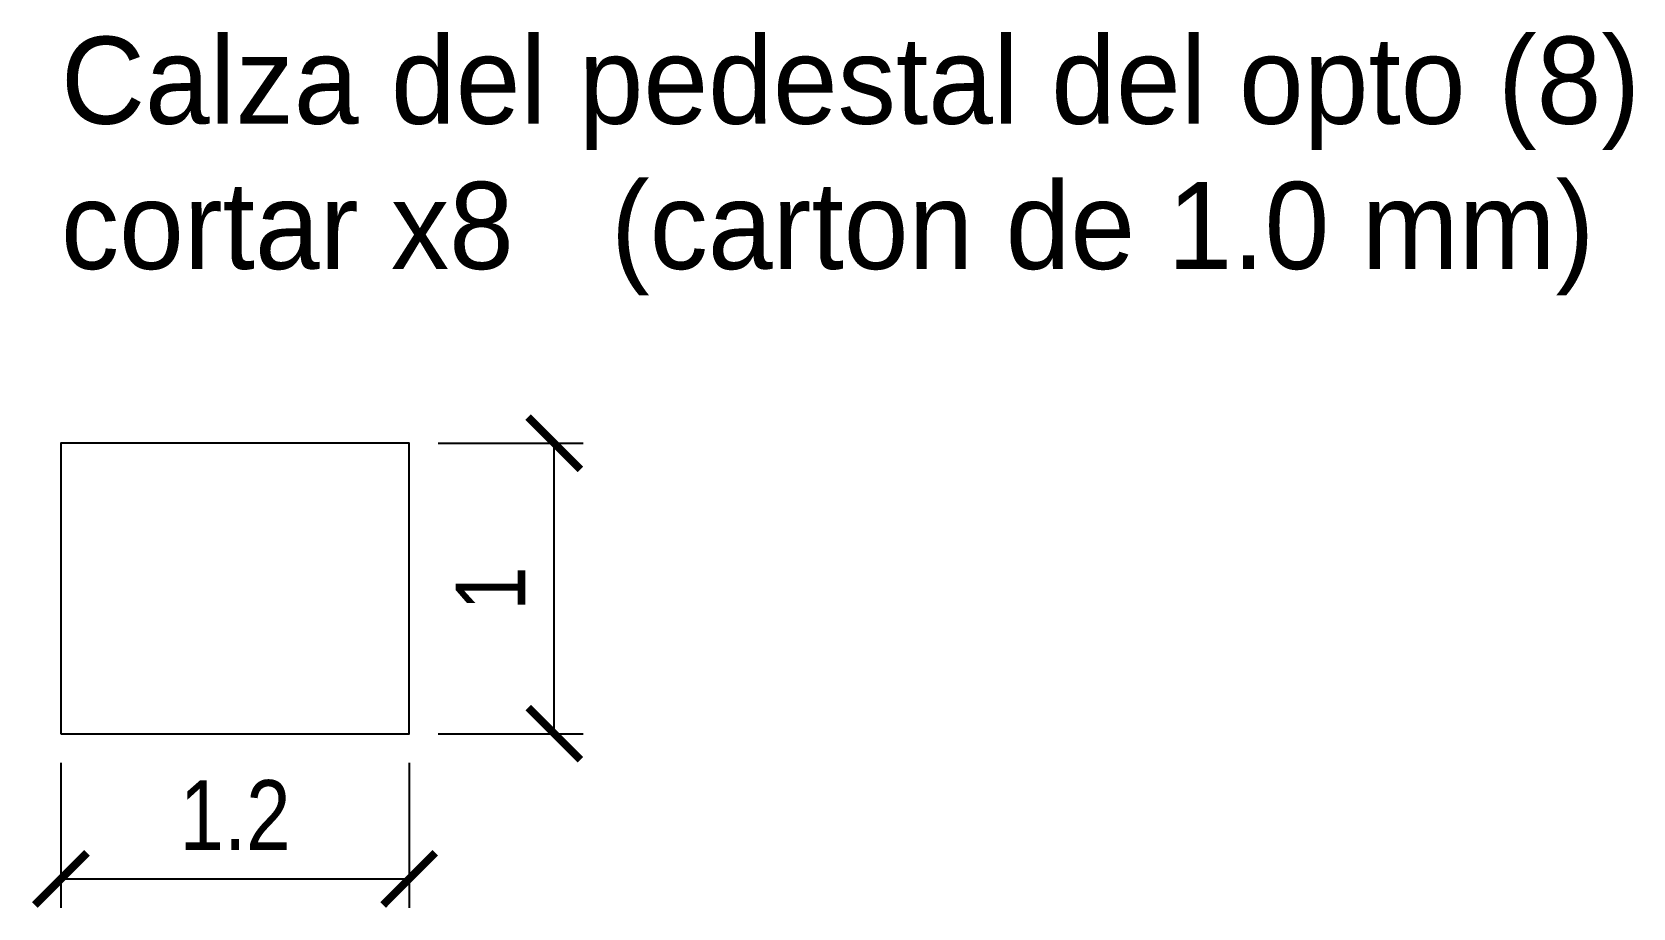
# Model space of a CAD drawing. Header units: centimetres. Extents: x 1.1 to 6.62, y 0.6 to 3.62.
import ezdxf

# ---------------------------------------------------------------- set-up
doc = ezdxf.new("R2010")
doc.units = ezdxf.units.CM
doc.layers.add('CORTE', color=1, linetype='Continuous')
doc.layers.add('ETIQUETA', color=5, linetype='Continuous')
doc.styles.add('OpenSansCondensed-Light', font='OpenSansCondensed-Light.ttf')
doc.dimstyles.new('EZDXF', dxfattribs={"dimtxt": 0.25, "dimasz": 0.175, "dimexe": 0.375, "dimexo": 0.125, "dimgap": 0.1, "dimtad": 1, "dimlfac": 100, "dimzin": 12, "dimdsep": 46, "dimtxsty": 'OpenSansCondensed-Light', "dimblk": 'ARCHTICK', "dimcen": 2.5, "dimazin": 3, "dimtfac": 0.5, "dimtmove": 2, "dimatfit": 3, "dimarcsym": 0})

# ---------------------------------------------------------------- blocks, each defined once
blk = doc.blocks.new('_ARCHTICK')
at = {"color": 0, "linetype": 'ByBlock', "const_width": 0.15}
blk.add_lwpolyline([(-0.5, -0.5), (0.5, 0.5)], dxfattribs=at)

msp = doc.modelspace()

# ---------------------------------------------------------------- linework, layer by layer
at = {"layer": 'CORTE'}
msp.add_lwpolyline([(1.2, 1.2), (2.4, 1.2), (2.4, 2.2), (1.2, 2.2)], close=True, dxfattribs=at)

# ---------------------------------------------------------------- texts
at = {"layer": 'ETIQUETA'}
for s, p in [('Calza del pedestal del opto (8)', (1.2, 3.3)), ('cortar x8   (carton de 1.0 mm)', (1.2, 2.8))]:
    msp.add_text(s, height=0.3, dxfattribs=at).set_placement(p)

# ---------------------------------------------------------------- dimensions: what is measured, and where the dimension line sits
msp.add_linear_dim(base=(2.9, 1.2), p1=(2.4, 1.2), p2=(2.4, 2.2), angle=90, dimstyle='EZDXF', override={"dimtxt": 0.24, "dimasz": 0.18, "dimexe": 0.1, "dimexo": 0.1, "dimdec": 2, "dimlfac": 1, "dimzin": 8}, dxfattribs=at).render()
msp.add_linear_dim(base=(1.2, 0.7), p1=(1.2, 1.2), p2=(2.4, 1.2), dimstyle='EZDXF', override={"dimtxt": 0.24, "dimasz": 0.18, "dimexe": 0.1, "dimexo": 0.1, "dimdec": 2, "dimlfac": 1, "dimzin": 8}, dxfattribs=at).render()

doc.saveas('drawing.dxf')
